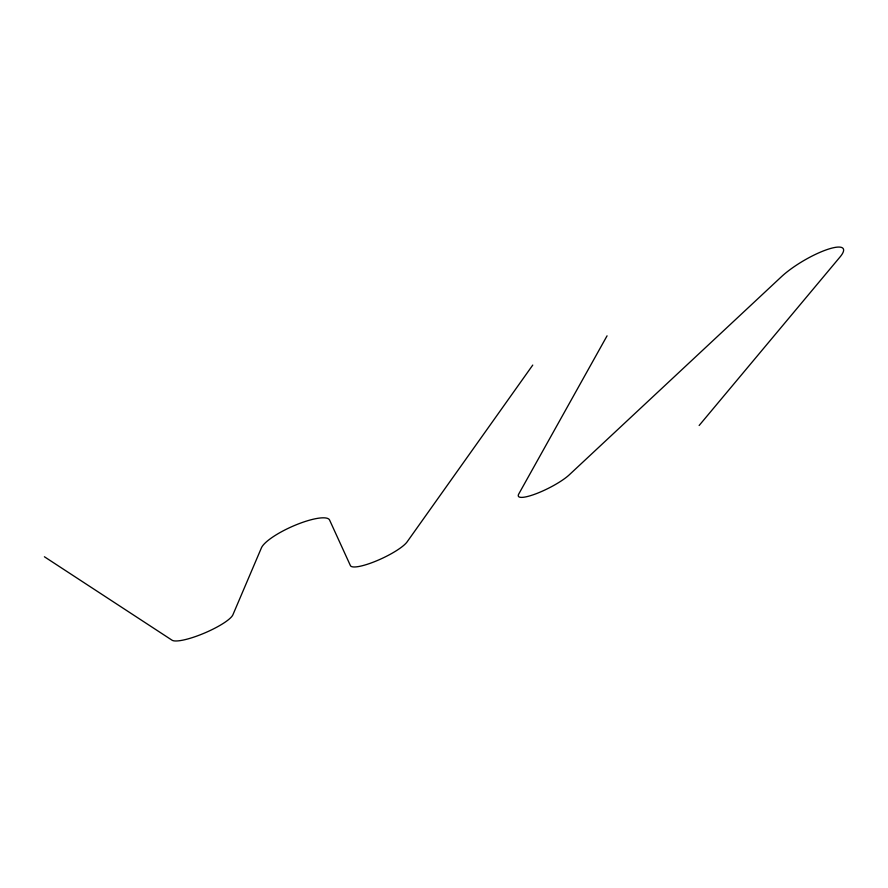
<?xml version="1.0" encoding="UTF-8"?>
<svg xmlns="http://www.w3.org/2000/svg" width="888" height="888" viewBox="0 0 888 888"><rect width="100%" height="100%" fill="white"/><g stroke="black" fill="none" stroke-linecap="round" stroke-linejoin="round"><path stroke-width="1.33" d="M607.059 335.831L518.681 494.139A30.359 6.349 -26.7 0 0 536.297 493.661A30.359 6.349 -26.7 0 0 569.286 474.814L781.129 277.001A40.104 9.724 -30.4 0 1 827.183 249.539A40.104 9.724 -30.4 0 1 840.081 256.921L699.145 425.485M532.756 365.079L407.137 541.846A31.757 6.871 -25 0 1 376.823 560.739A31.757 6.871 -25 0 1 350.405 565.589L329.592 520.057A37.44 9.402 -24.1 0 0 296.081 524.841A37.44 9.402 -24.1 0 0 261.427 547.841L232.922 614.751A33.555 7.226 -23.2 0 1 203.829 633.344A33.555 7.226 -23.2 0 1 172.072 640.215L44.4 556.765"/></g></svg>
